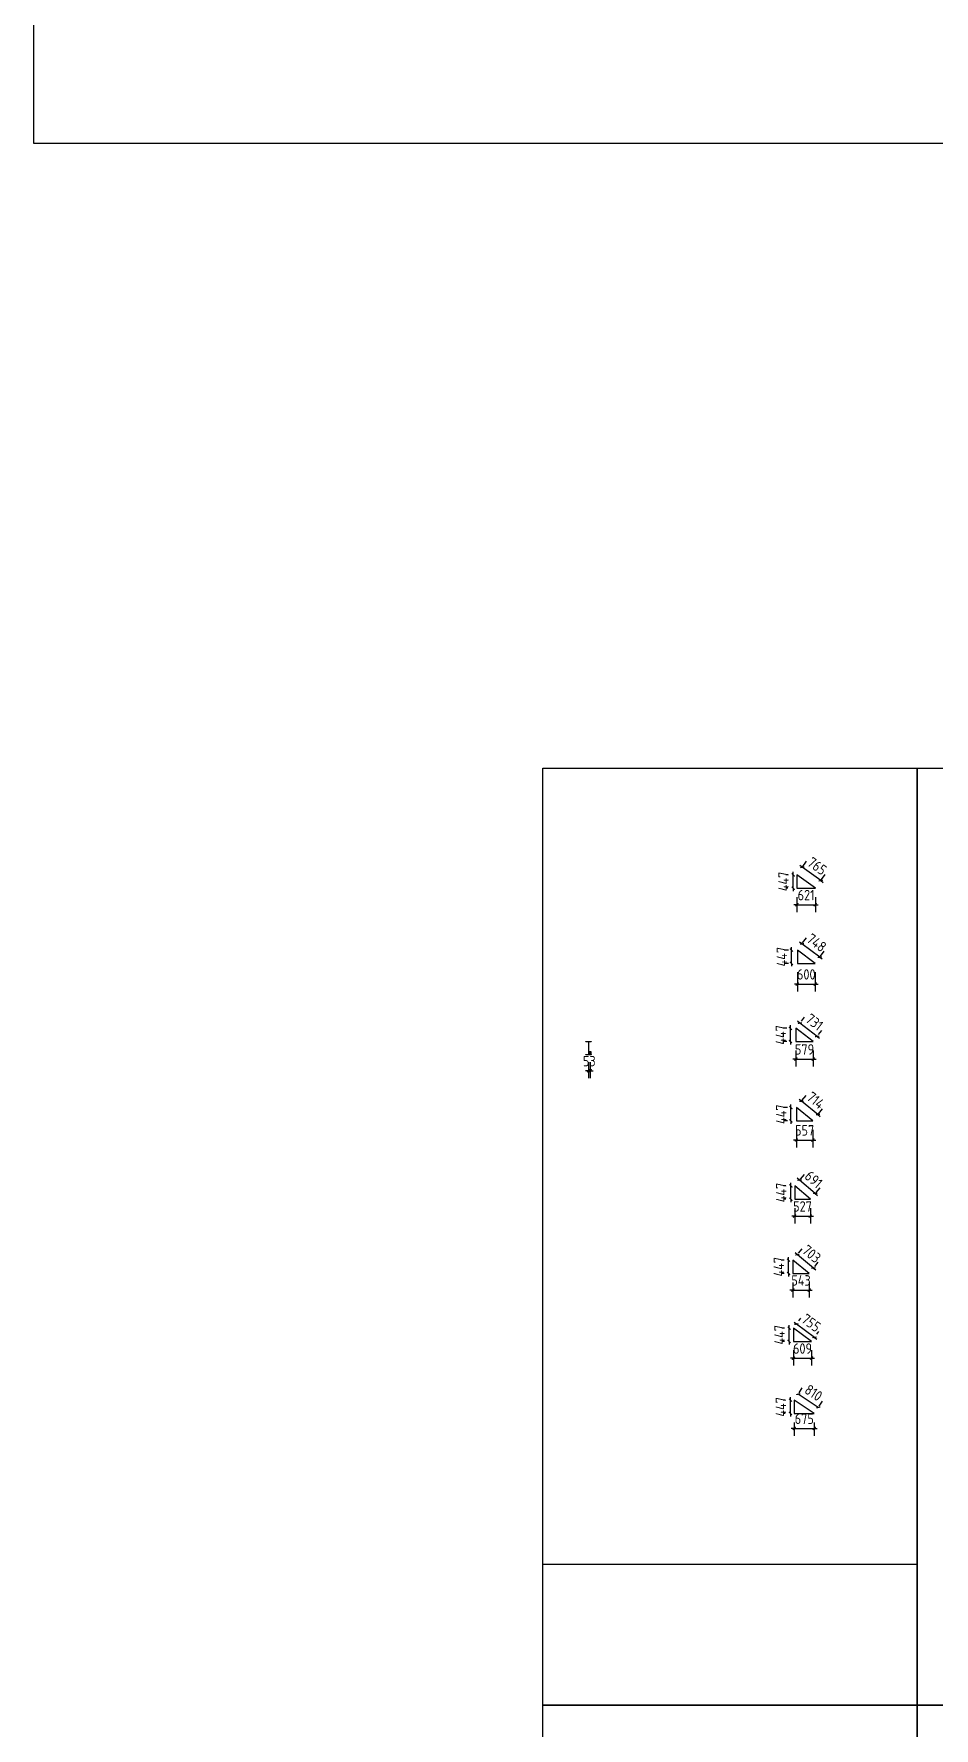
# Model space of a CAD drawing. Extents: x 102162 to 621267, y -39398 to 328893.
# Drawn here: x 146712 to 176987, y 54326 to 111284 of the extents above; entities that cross this region are included whole.
import ezdxf

# ---------------------------------------------------------------- set-up
doc = ezdxf.new("R2010")
doc.units = 0
doc.header["$LTSCALE"] = 1000
doc.header["$MEASUREMENT"] = 0
doc.styles.get("Standard").update_dxf_attribs({"font": 'gbenor.shx', "bigfont": 'gbcbig.shx'})
doc.dimstyles.get("Standard").update_dxf_attribs({"dimscale": 100, "dimtxt": 3.5, "dimasz": 1, "dimexe": 2.5, "dimexo": 3, "dimgap": 1.5, "dimtad": 1, "dimdec": 0, "dimzin": 0, "dimdsep": 46, "dimtxsty": 'Standard', "dimblk": 'ARCHTICK', "dimcen": 0.09, "dimadec": 0, "dimazin": 0, "dimtfac": 1, "dimtdec": 0, "dimtix": 1, "dimtmove": 2, "dimatfit": 3, "dimfxl": 1, "dimtolj": 1, "dimtzin": 0, "dimarcsym": 0})

# ---------------------------------------------------------------- blocks, each defined once
blk = doc.blocks.new('_ArchTick')
at = {"color": 0, "linetype": 'ByBlock', "const_width": 0.4}
blk.add_lwpolyline([(-0.5, -0.5), (0.5, 0.5)], dxfattribs=at)
blk = doc.blocks.new('*D10025')
at = {"color": 0, "lineweight": -2}
for p, q in [((172071, 83013), (171999, 83013)), ((172249, 83013), (172249, 83113)), ((172249, 82566), (172249, 83013)), ((172071, 82566), (171999, 82566)), ((172249, 82566), (172249, 82466))]:
    blk.add_line(p, q, dxfattribs=at)
at = {"layer": 'Defpoints', "color": 0}
for p in [(172249, 83013), (172371, 83013), (172371, 82566)]:
    blk.add_point(p, dxfattribs=at)
at = {"color": 0, "lineweight": -2, "xscale": 100, "yscale": 100, "zscale": 100}
for p, rotation in [((172249, 83013), 270), ((172249, 82566), 90)]:
    blk.add_blockref('_ArchTick', p, dxfattribs=dict(at, rotation=rotation))
at = {"color": 0, "insert": (171924, 82790), "char_height": 350, "attachment_point": 5, "rotation": 90}
blk.add_mtext('\\A1;447', dxfattribs=at)
blk = doc.blocks.new('*D10026')
at = {"color": 0, "lineweight": -2}
for p, q in [((172371, 82266), (172371, 81756)), ((172992, 82266), (172992, 81756)), ((172371, 82006), (172271, 82006)), ((172371, 82006), (172992, 82006)), ((172992, 82006), (173092, 82006))]:
    blk.add_line(p, q, dxfattribs=at)
at = {"layer": 'Defpoints', "color": 0}
for p in [(172371, 82566), (172992, 82566), (172992, 82006)]:
    blk.add_point(p, dxfattribs=at)
at = {"color": 0, "lineweight": -2, "xscale": 100, "yscale": 100, "zscale": 100}
blk.add_blockref('_ArchTick', (172371, 82006), dxfattribs=at)
at = {"color": 0, "lineweight": -2, "xscale": 100, "yscale": 100, "zscale": 100, "rotation": 180}
blk.add_blockref('_ArchTick', (172992, 82006), dxfattribs=at)
at = {"color": 0, "insert": (172682, 82331), "char_height": 350, "attachment_point": 5}
blk.add_mtext('\\A1;621', dxfattribs=at)
blk = doc.blocks.new('*D10027')
at = {"color": 0, "lineweight": -2}
for p, q in [((172553, 83266), (172472, 83324)), ((172546, 83257), (172699, 83469)), ((173174, 82819), (172553, 83266)), ((173167, 82810), (173320, 83022)), ((173174, 82819), (173255, 82760))]:
    blk.add_line(p, q, dxfattribs=at)
at = {"layer": 'Defpoints', "color": 0}
for p in [(172553, 83266), (172371, 83013), (172992, 82566)]:
    blk.add_point(p, dxfattribs=at)
at = {"color": 0, "lineweight": -2, "xscale": 100, "yscale": 100, "zscale": 100}
for p, rotation in [((172553, 83266), 324.2534050682315), ((173174, 82819), 144.2534050682314)]:
    blk.add_blockref('_ArchTick', p, dxfattribs=dict(at, rotation=rotation))
at = {"color": 0, "insert": (173053, 83306), "char_height": 350, "attachment_point": 5, "rotation": 324.2534}
blk.add_mtext('\\A1;765', dxfattribs=at)
blk = doc.blocks.new('*D10028')
at = {"color": 0, "lineweight": -2}
for p, q in [((172087, 80484), (171940, 80484)), ((172190, 80484), (172190, 80584)), ((172190, 80037), (172190, 80484)), ((172087, 80037), (171940, 80037)), ((172190, 80037), (172190, 79937))]:
    blk.add_line(p, q, dxfattribs=at)
at = {"layer": 'Defpoints', "color": 0}
for p in [(172190, 80484), (172387, 80484), (172387, 80037)]:
    blk.add_point(p, dxfattribs=at)
at = {"color": 0, "lineweight": -2, "xscale": 100, "yscale": 100, "zscale": 100}
for p, rotation in [((172190, 80484), 270), ((172190, 80037), 90)]:
    blk.add_blockref('_ArchTick', p, dxfattribs=dict(at, rotation=rotation))
at = {"color": 0, "insert": (171865, 80261), "char_height": 350, "attachment_point": 5, "rotation": 90}
blk.add_mtext('\\A1;447', dxfattribs=at)
blk = doc.blocks.new('*D10029')
at = {"color": 0, "lineweight": -2}
for p, q in [((172387, 79341), (172287, 79341)), ((172387, 79737), (172387, 79091)), ((172387, 79341), (172987, 79341)), ((172987, 79737), (172987, 79091)), ((172987, 79341), (173087, 79341))]:
    blk.add_line(p, q, dxfattribs=at)
at = {"layer": 'Defpoints', "color": 0}
for p in [(172387, 80037), (172987, 80037), (172987, 79341)]:
    blk.add_point(p, dxfattribs=at)
at = {"color": 0, "lineweight": -2, "xscale": 100, "yscale": 100, "zscale": 100}
blk.add_blockref('_ArchTick', (172387, 79341), dxfattribs=at)
at = {"color": 0, "lineweight": -2, "xscale": 100, "yscale": 100, "zscale": 100, "rotation": 180}
blk.add_blockref('_ArchTick', (172987, 79341), dxfattribs=at)
at = {"color": 0, "insert": (172687, 79666), "char_height": 350, "attachment_point": 5}
blk.add_mtext('\\A1;600', dxfattribs=at)
blk = doc.blocks.new('*D10030')
at = {"color": 0, "lineweight": -2}
for p, q in [((172566, 80725), (172691, 80893)), ((172542, 80692), (172461, 80752)), ((173142, 80245), (172542, 80692)), ((173166, 80278), (173291, 80446)), ((173142, 80245), (173222, 80185))]:
    blk.add_line(p, q, dxfattribs=at)
at = {"layer": 'Defpoints', "color": 0}
for p in [(172387, 80484), (172542, 80692), (172987, 80037)]:
    blk.add_point(p, dxfattribs=at)
at = {"color": 0, "lineweight": -2, "xscale": 100, "yscale": 100, "zscale": 100}
for p, rotation in [((172542, 80692), 323.3138893084545), ((173142, 80245), 143.3138893084545)]:
    blk.add_blockref('_ArchTick', p, dxfattribs=dict(at, rotation=rotation))
at = {"color": 0, "insert": (173036, 80729), "char_height": 350, "attachment_point": 5, "rotation": 323.3139}
blk.add_mtext('\\A1;748', dxfattribs=at)
blk = doc.blocks.new('*D10031')
at = {"color": 0, "lineweight": -2}
for p, q in [((172039, 77854), (171904, 77854)), ((172154, 77854), (172154, 77954)), ((172154, 77407), (172154, 77854)), ((172039, 77407), (171904, 77407)), ((172154, 77407), (172154, 77307))]:
    blk.add_line(p, q, dxfattribs=at)
at = {"layer": 'Defpoints', "color": 0}
for p in [(172154, 77854), (172339, 77854), (172339, 77407)]:
    blk.add_point(p, dxfattribs=at)
at = {"color": 0, "lineweight": -2, "xscale": 100, "yscale": 100, "zscale": 100}
for p, rotation in [((172154, 77854), 270), ((172154, 77407), 90)]:
    blk.add_blockref('_ArchTick', p, dxfattribs=dict(at, rotation=rotation))
at = {"color": 0, "insert": (171829, 77631), "char_height": 350, "attachment_point": 5, "rotation": 90}
blk.add_mtext('\\A1;447', dxfattribs=at)
blk = doc.blocks.new('*D10032')
at = {"color": 0, "lineweight": -2}
for p, q in [((172339, 77107), (172339, 76569)), ((172918, 77107), (172918, 76569)), ((172339, 76819), (172239, 76819)), ((172339, 76819), (172918, 76819)), ((172918, 76819), (173018, 76819))]:
    blk.add_line(p, q, dxfattribs=at)
at = {"layer": 'Defpoints', "color": 0}
for p in [(172339, 77407), (172918, 77407), (172918, 76819)]:
    blk.add_point(p, dxfattribs=at)
at = {"color": 0, "lineweight": -2, "xscale": 100, "yscale": 100, "zscale": 100}
blk.add_blockref('_ArchTick', (172339, 76819), dxfattribs=at)
at = {"color": 0, "lineweight": -2, "xscale": 100, "yscale": 100, "zscale": 100, "rotation": 180}
blk.add_blockref('_ArchTick', (172918, 76819), dxfattribs=at)
at = {"color": 0, "insert": (172629, 77144), "char_height": 350, "attachment_point": 5}
blk.add_mtext('\\A1;579', dxfattribs=at)
blk = doc.blocks.new('*D10033')
at = {"color": 0, "lineweight": -2}
for p, q in [((172474, 78028), (172394, 78089)), ((172522, 78092), (172626, 78226)), ((173053, 77581), (172474, 78028)), ((173053, 77581), (173132, 77520)), ((173101, 77645), (173205, 77779))]:
    blk.add_line(p, q, dxfattribs=at)
at = {"layer": 'Defpoints', "color": 0}
for p in [(172339, 77854), (172474, 78028), (172918, 77407)]:
    blk.add_point(p, dxfattribs=at)
at = {"color": 0, "lineweight": -2, "xscale": 100, "yscale": 100, "zscale": 100}
for p, rotation in [((172474, 78028), 322.331115386286), ((173053, 77581), 142.3311153862859)]:
    blk.add_blockref('_ArchTick', p, dxfattribs=dict(at, rotation=rotation))
at = {"color": 0, "insert": (172962, 78062), "char_height": 350, "attachment_point": 5, "rotation": 322.3311}
blk.add_mtext('\\A1;731', dxfattribs=at)
blk = doc.blocks.new('*D10034')
at = {"color": 0, "lineweight": -2}
for p, q in [((172054, 75188), (171920, 75188)), ((172170, 75188), (172170, 75288)), ((172170, 74741), (172170, 75188)), ((172054, 74741), (171920, 74741)), ((172170, 74741), (172170, 74641))]:
    blk.add_line(p, q, dxfattribs=at)
at = {"layer": 'Defpoints', "color": 0}
for p in [(172170, 75188), (172354, 75188), (172354, 74741)]:
    blk.add_point(p, dxfattribs=at)
at = {"color": 0, "lineweight": -2, "xscale": 100, "yscale": 100, "zscale": 100}
for p, rotation in [((172170, 75188), 270), ((172170, 74741), 90)]:
    blk.add_blockref('_ArchTick', p, dxfattribs=dict(at, rotation=rotation))
at = {"color": 0, "insert": (171845, 74965), "char_height": 350, "attachment_point": 5, "rotation": 90}
blk.add_mtext('\\A1;447', dxfattribs=at)
blk = doc.blocks.new('*D10035')
at = {"color": 0, "lineweight": -2}
for p, q in [((172354, 74097), (172254, 74097)), ((172354, 74441), (172354, 73847)), ((172354, 74097), (172911, 74097)), ((172911, 74441), (172911, 73847)), ((172911, 74097), (173011, 74097))]:
    blk.add_line(p, q, dxfattribs=at)
at = {"layer": 'Defpoints', "color": 0}
for p in [(172354, 74741), (172911, 74741), (172911, 74097)]:
    blk.add_point(p, dxfattribs=at)
at = {"color": 0, "lineweight": -2, "xscale": 100, "yscale": 100, "zscale": 100}
blk.add_blockref('_ArchTick', (172354, 74097), dxfattribs=at)
at = {"color": 0, "lineweight": -2, "xscale": 100, "yscale": 100, "zscale": 100, "rotation": 180}
blk.add_blockref('_ArchTick', (172911, 74097), dxfattribs=at)
at = {"color": 0, "insert": (172633, 74422), "char_height": 350, "attachment_point": 5}
blk.add_mtext('\\A1;557', dxfattribs=at)
blk = doc.blocks.new('*D10036')
at = {"color": 0, "lineweight": -2}
for p, q in [((172524, 75401), (172446, 75463)), ((173081, 74954), (172524, 75401)), ((172542, 75422), (172681, 75596)), ((173081, 74954), (173159, 74891)), ((173099, 74975), (173238, 75149))]:
    blk.add_line(p, q, dxfattribs=at)
at = {"layer": 'Defpoints', "color": 0}
for p in [(172354, 75188), (172524, 75401), (172911, 74741)]:
    blk.add_point(p, dxfattribs=at)
at = {"color": 0, "lineweight": -2, "xscale": 100, "yscale": 100, "zscale": 100}
for p, rotation in [((172524, 75401), 321.2524878002855), ((173081, 74954), 141.2524878002855)]:
    blk.add_blockref('_ArchTick', p, dxfattribs=dict(at, rotation=rotation))
at = {"color": 0, "insert": (173006, 75431), "char_height": 350, "attachment_point": 5, "rotation": 321.2525}
blk.add_mtext('\\A1;714', dxfattribs=at)
blk = doc.blocks.new('*D10037')
at = {"color": 0, "lineweight": -2}
for p, q in [((171998, 72555), (171920, 72555)), ((172170, 72555), (172170, 72655)), ((172170, 72108), (172170, 72555)), ((171998, 72108), (171920, 72108)), ((172170, 72108), (172170, 72008))]:
    blk.add_line(p, q, dxfattribs=at)
at = {"layer": 'Defpoints', "color": 0}
for p in [(172170, 72555), (172298, 72555), (172298, 72108)]:
    blk.add_point(p, dxfattribs=at)
at = {"color": 0, "lineweight": -2, "xscale": 100, "yscale": 100, "zscale": 100}
for p, rotation in [((172170, 72555), 270), ((172170, 72108), 90)]:
    blk.add_blockref('_ArchTick', p, dxfattribs=dict(at, rotation=rotation))
at = {"color": 0, "insert": (171845, 72332), "char_height": 350, "attachment_point": 5, "rotation": 90}
blk.add_mtext('\\A1;447', dxfattribs=at)
blk = doc.blocks.new('*D10038')
at = {"color": 0, "lineweight": -2}
for p, q in [((172298, 71808), (172298, 71291)), ((172825, 71808), (172825, 71291)), ((172298, 71541), (172198, 71541)), ((172298, 71541), (172825, 71541)), ((172825, 71541), (172925, 71541))]:
    blk.add_line(p, q, dxfattribs=at)
at = {"layer": 'Defpoints', "color": 0}
for p in [(172298, 72108), (172825, 72108), (172825, 71541)]:
    blk.add_point(p, dxfattribs=at)
at = {"color": 0, "lineweight": -2, "xscale": 100, "yscale": 100, "zscale": 100}
blk.add_blockref('_ArchTick', (172298, 71541), dxfattribs=at)
at = {"color": 0, "lineweight": -2, "xscale": 100, "yscale": 100, "zscale": 100, "rotation": 180}
blk.add_blockref('_ArchTick', (172825, 71541), dxfattribs=at)
at = {"color": 0, "insert": (172561, 71866), "char_height": 350, "attachment_point": 5}
blk.add_mtext('\\A1;527', dxfattribs=at)
blk = doc.blocks.new('*D10039')
at = {"color": 0, "lineweight": -2}
for p, q in [((172492, 72784), (172624, 72939)), ((172462, 72749), (172386, 72814)), ((172989, 72302), (172462, 72749)), ((173019, 72337), (173151, 72492)), ((172989, 72302), (173065, 72237))]:
    blk.add_line(p, q, dxfattribs=at)
at = {"layer": 'Defpoints', "color": 0}
for p in [(172298, 72555), (172462, 72749), (172825, 72108)]:
    blk.add_point(p, dxfattribs=at)
at = {"color": 0, "lineweight": -2, "xscale": 100, "yscale": 100, "zscale": 100}
for p, rotation in [((172462, 72749), 319.6954788308725), ((172989, 72302), 139.6954788308725)]:
    blk.add_blockref('_ArchTick', p, dxfattribs=dict(at, rotation=rotation))
at = {"color": 0, "insert": (172936, 72773), "char_height": 350, "attachment_point": 5, "rotation": 319.6955}
blk.add_mtext('\\A1;691', dxfattribs=at)
blk = doc.blocks.new('*D10040')
at = {"color": 0, "lineweight": -2}
for p, q in [((171940, 70060), (171842, 70060)), ((172092, 70060), (172092, 70160)), ((172092, 69613), (172092, 70060)), ((171940, 69613), (171842, 69613)), ((172092, 69613), (172092, 69513))]:
    blk.add_line(p, q, dxfattribs=at)
at = {"layer": 'Defpoints', "color": 0}
for p in [(172092, 70060), (172240, 70060), (172240, 69613)]:
    blk.add_point(p, dxfattribs=at)
at = {"color": 0, "lineweight": -2, "xscale": 100, "yscale": 100, "zscale": 100}
for p, rotation in [((172092, 70060), 270), ((172092, 69613), 90)]:
    blk.add_blockref('_ArchTick', p, dxfattribs=dict(at, rotation=rotation))
at = {"color": 0, "insert": (171767, 69837), "char_height": 350, "attachment_point": 5, "rotation": 90}
blk.add_mtext('\\A1;447', dxfattribs=at)
blk = doc.blocks.new('*D10041')
at = {"color": 0, "lineweight": -2}
for p, q in [((172240, 69053), (172140, 69053)), ((172240, 69313), (172240, 68803)), ((172240, 69053), (172783, 69053)), ((172783, 69313), (172783, 68803)), ((172783, 69053), (172883, 69053))]:
    blk.add_line(p, q, dxfattribs=at)
at = {"layer": 'Defpoints', "color": 0}
for p in [(172240, 69613), (172783, 69613), (172783, 69053)]:
    blk.add_point(p, dxfattribs=at)
at = {"color": 0, "lineweight": -2, "xscale": 100, "yscale": 100, "zscale": 100}
blk.add_blockref('_ArchTick', (172240, 69053), dxfattribs=at)
at = {"color": 0, "lineweight": -2, "xscale": 100, "yscale": 100, "zscale": 100, "rotation": 180}
blk.add_blockref('_ArchTick', (172783, 69053), dxfattribs=at)
at = {"color": 0, "insert": (172511, 69378), "char_height": 350, "attachment_point": 5}
blk.add_mtext('\\A1;543', dxfattribs=at)
blk = doc.blocks.new('*D10042')
at = {"color": 0, "lineweight": -2}
for p, q in [((172388, 70240), (172311, 70304)), ((172931, 69793), (172388, 70240)), ((172430, 70292), (172547, 70434)), ((172931, 69793), (173008, 69730)), ((172973, 69845), (173090, 69987))]:
    blk.add_line(p, q, dxfattribs=at)
at = {"layer": 'Defpoints', "color": 0}
for p in [(172240, 70060), (172388, 70240), (172783, 69613)]:
    blk.add_point(p, dxfattribs=at)
at = {"color": 0, "lineweight": -2, "xscale": 100, "yscale": 100, "zscale": 100}
for p, rotation in [((172388, 70240), 320.5386375327905), ((172931, 69793), 140.5386375327905)]:
    blk.add_blockref('_ArchTick', p, dxfattribs=dict(at, rotation=rotation))
at = {"color": 0, "insert": (172866, 70268), "char_height": 350, "attachment_point": 5, "rotation": 320.5386}
blk.add_mtext('\\A1;703', dxfattribs=at)
blk = doc.blocks.new('*D10043')
at = {"color": 0, "lineweight": -2}
for p, q in [((172114, 67774), (172114, 67874)), ((171957, 67774), (171864, 67774)), ((171957, 67327), (171864, 67327)), ((172114, 67327), (172114, 67774)), ((172114, 67327), (172114, 67227))]:
    blk.add_line(p, q, dxfattribs=at)
at = {"layer": 'Defpoints', "color": 0}
for p in [(172114, 67774), (172257, 67774), (172257, 67327)]:
    blk.add_point(p, dxfattribs=at)
at = {"color": 0, "lineweight": -2, "xscale": 100, "yscale": 100, "zscale": 100}
for p, rotation in [((172114, 67774), 270), ((172114, 67327), 90)]:
    blk.add_blockref('_ArchTick', p, dxfattribs=dict(at, rotation=rotation))
at = {"color": 0, "insert": (171789, 67550), "char_height": 350, "attachment_point": 5, "rotation": 90}
blk.add_mtext('\\A1;447', dxfattribs=at)
blk = doc.blocks.new('*D10044')
at = {"color": 0, "lineweight": -2}
for p, q in [((172257, 66762), (172157, 66762)), ((172257, 67027), (172257, 66512)), ((172257, 66762), (172866, 66762)), ((172866, 67027), (172866, 66512)), ((172866, 66762), (172966, 66762))]:
    blk.add_line(p, q, dxfattribs=at)
at = {"layer": 'Defpoints', "color": 0}
for p in [(172257, 67327), (172866, 67327), (172866, 66762)]:
    blk.add_point(p, dxfattribs=at)
at = {"color": 0, "lineweight": -2, "xscale": 100, "yscale": 100, "zscale": 100}
blk.add_blockref('_ArchTick', (172257, 66762), dxfattribs=at)
at = {"color": 0, "lineweight": -2, "xscale": 100, "yscale": 100, "zscale": 100, "rotation": 180}
blk.add_blockref('_ArchTick', (172866, 66762), dxfattribs=at)
at = {"color": 0, "insert": (172561, 67087), "char_height": 350, "attachment_point": 5}
blk.add_mtext('\\A1;609', dxfattribs=at)
blk = doc.blocks.new('*D10045')
at = {"color": 0, "lineweight": -2}
for p, q in [((172356, 67909), (172275, 67968)), ((172965, 67462), (172356, 67909)), ((172434, 68016), (172504, 68111)), ((172965, 67462), (173046, 67403)), ((173043, 67569), (173113, 67664))]:
    blk.add_line(p, q, dxfattribs=at)
at = {"layer": 'Defpoints', "color": 0}
for p in [(172356, 67909), (172257, 67774), (172866, 67327)]:
    blk.add_point(p, dxfattribs=at)
at = {"color": 0, "lineweight": -2, "xscale": 100, "yscale": 100, "zscale": 100}
for p, rotation in [((172356, 67909), 323.7216977979817), ((172965, 67462), 143.7216977979817)]:
    blk.add_blockref('_ArchTick', p, dxfattribs=dict(at, rotation=rotation))
at = {"color": 0, "insert": (172853, 67948), "char_height": 350, "attachment_point": 5, "rotation": 323.7217}
blk.add_mtext('\\A1;755', dxfattribs=at)
blk = doc.blocks.new('*D10046')
at = {"color": 0, "lineweight": -2}
for p, q in [((171982, 65351), (171906, 65351)), ((172156, 65351), (172156, 65451)), ((172156, 64904), (172156, 65351)), ((171982, 64904), (171906, 64904)), ((172156, 64904), (172156, 64804))]:
    blk.add_line(p, q, dxfattribs=at)
at = {"layer": 'Defpoints', "color": 0}
for p in [(172156, 65351), (172282, 65351), (172282, 64904)]:
    blk.add_point(p, dxfattribs=at)
at = {"color": 0, "lineweight": -2, "xscale": 100, "yscale": 100, "zscale": 100}
for p, rotation in [((172156, 65351), 270), ((172156, 64904), 90)]:
    blk.add_blockref('_ArchTick', p, dxfattribs=dict(at, rotation=rotation))
at = {"color": 0, "insert": (171831, 65127), "char_height": 350, "attachment_point": 5, "rotation": 90}
blk.add_mtext('\\A1;447', dxfattribs=at)
blk = doc.blocks.new('*D10047')
at = {"color": 0, "lineweight": -2}
for p, q in [((172282, 64401), (172182, 64401)), ((172282, 64604), (172282, 64151)), ((172282, 64401), (172957, 64401)), ((172957, 64604), (172957, 64151)), ((172957, 64401), (173057, 64401))]:
    blk.add_line(p, q, dxfattribs=at)
at = {"layer": 'Defpoints', "color": 0}
for p in [(172282, 64904), (172957, 64904), (172957, 64401)]:
    blk.add_point(p, dxfattribs=at)
at = {"color": 0, "lineweight": -2, "xscale": 100, "yscale": 100, "zscale": 100}
blk.add_blockref('_ArchTick', (172282, 64401), dxfattribs=at)
at = {"color": 0, "lineweight": -2, "xscale": 100, "yscale": 100, "zscale": 100, "rotation": 180}
blk.add_blockref('_ArchTick', (172957, 64401), dxfattribs=at)
at = {"color": 0, "insert": (172620, 64726), "char_height": 350, "attachment_point": 5}
blk.add_mtext('\\A1;675', dxfattribs=at)
blk = doc.blocks.new('*D10048')
at = {"color": 0, "lineweight": -2}
for p, q in [((173091, 65106), (172416, 65553)), ((172448, 65601), (172554, 65761)), ((173123, 65154), (173229, 65314))]:
    blk.add_line(p, q, dxfattribs=at)
at = {"layer": 'Defpoints', "color": 0}
for p in [(172416, 65553), (172282, 65351), (172957, 64904)]:
    blk.add_point(p, dxfattribs=at)
at = {"color": 0, "lineweight": -2, "xscale": 100, "yscale": 100, "zscale": 100}
for p, rotation in [((172416, 65553), 146.4865889939224), ((173091, 65106), 326.4865889939224)]:
    blk.add_blockref('_ArchTick', p, dxfattribs=dict(at, rotation=rotation))
at = {"color": 0, "insert": (172933, 65600), "char_height": 350, "attachment_point": 5, "rotation": 326.4866}
blk.add_mtext('\\A1;810', dxfattribs=at)
blk = doc.blocks.new('*D10049')
at = {"color": 0, "lineweight": -2}
for p, q in [((165365, 76426), (165265, 76426)), ((165365, 76719), (165365, 76176)), ((165418, 76426), (165365, 76426)), ((165418, 76719), (165418, 76176)), ((165418, 76426), (165518, 76426))]:
    blk.add_line(p, q, dxfattribs=at)
at = {"layer": 'Defpoints', "color": 0}
for p in [(165365, 77019), (165418, 77019), (165365, 76426)]:
    blk.add_point(p, dxfattribs=at)
at = {"color": 0, "lineweight": -2, "xscale": 100, "yscale": 100, "zscale": 100}
blk.add_blockref('_ArchTick', (165365, 76426), dxfattribs=at)
at = {"color": 0, "lineweight": -2, "xscale": 100, "yscale": 100, "zscale": 100, "rotation": 180}
blk.add_blockref('_ArchTick', (165418, 76426), dxfattribs=at)
at = {"color": 0, "insert": (165391, 76751), "char_height": 350, "attachment_point": 5}
blk.add_mtext('\\A1;53', dxfattribs=at)

msp = doc.modelspace()

# ---------------------------------------------------------------- linework, layer by layer
for p, q in [((172371.1, 83013.2), (172371.1, 82566.2)), ((172992.1, 82566.2), (172371.1, 83013.2)), ((172371.1, 82566.2), (172992.1, 82566.2)), ((172387, 80484.4), (172387, 80037.4)), ((172987, 80037.4), (172387, 80484.4)), ((172387, 80037.4), (172987, 80037.4)), ((172339.1, 77854.1), (172339.1, 77407.1)), ((172918.1, 77407.1), (172339.1, 77854.1)), ((165274.7, 77411.4), (165454.7, 77411.4)), ((165274.7, 77403.4), (165274.7, 77411.4)), ((165454.7, 77403.4), (165274.7, 77403.4)), ((165274.7, 76961.4), (165274.7, 76969.4)), ((165274.7, 76969.4), (165454.7, 76969.4)), ((165364.7, 76961.4), (165274.7, 76961.4)), ((165361.7, 77403.4), (165361.7, 76969.4)), ((165454.7, 76961.4), (165364.7, 76961.4)), ((165367.7, 77403.4), (165367.7, 76969.4)), ((165457.7, 77059.4), (165367.7, 77059.4)), ((165367.7, 77019.4), (165457.7, 77019.4)), ((165367.7, 76969.4), (165457.7, 76969.4)), ((165417.7, 76969.4), (165417.7, 77059.4)), ((165454.7, 77411.4), (165454.7, 77403.4)), ((165454.7, 76969.4), (165454.7, 76961.4)), ((165457.7, 76969.4), (165457.7, 77059.4)), ((172339.1, 77407.1), (172918.1, 77407.1)), ((172354.2, 75188.5), (172354.2, 74741.5)), ((172911.2, 74741.5), (172354.2, 75188.5)), ((172354.2, 74741.5), (172911.2, 74741.5)), ((172297.8, 72555.3), (172297.8, 72108.3)), ((172824.8, 72108.3), (172297.8, 72555.3)), ((172297.8, 72108.3), (172824.8, 72108.3)), ((172239.7, 70060.2), (172239.7, 69613.2)), ((172782.7, 69613.2), (172239.7, 70060.2)), ((172239.7, 69613.2), (172782.7, 69613.2)), ((172256.8, 67774), (172256.8, 67327)), ((172865.8, 67327), (172256.8, 67774)), ((172256.8, 67327), (172865.8, 67327)), ((172282.2, 65350.5), (172282.2, 64903.5)), ((172957.2, 64903.5), (172282.2, 65350.5)), ((172282.2, 64903.5), (172957.2, 64903.5))]:
    msp.add_line(p, q)
at = {"color": 1}
msp.add_line((165364.7, 77411.4), (165364.7, 76961.4), dxfattribs=at)
for points in [[(146711.7, 160101.7), (220961.7, 160101.7), (220961.7, 107601.7), (146711.7, 107601.7)], [(176411.7, 55101.7), (163826.9, 55101.7), (163826.9, 86601.7), (176411.7, 86601.7)], [(176411.7, 86601.7), (220961.7, 86601.7), (220961.7, 55101.7), (176411.7, 55101.7)], [(163826.9, 59835), (176411.7, 59835), (176411.7, 55101.7), (163826.9, 55101.7)], [(163826.9, 55101.7), (176411.7, 55101.7), (176411.7, 28335), (163826.9, 28335)], [(176411.7, 55101.7), (220961.7, 55101.7), (220961.7, 23601.7), (176411.7, 23601.7)]]:
    msp.add_lwpolyline(points, close=True)

# ---------------------------------------------------------------- dimensions: what is measured, and where the dimension line sits
for p1, p2, distance, picture, middle in [((172371.1, 82566.2), (172371.1, 83013.2), 121.9, '*D10025', (171924.3, 82789.7)), ((172992.1, 82566.2), (172371.1, 83013.2), -311.3, '*D10027', (173053.3, 83306.1)), ((172371.1, 82566.2), (172992.1, 82566.2), -560.2, '*D10026', (172681.6, 82331)), ((172987, 80037.4), (172387, 80484.4), -259, '*D10030', (173035.8, 80729.2)), ((172387, 80037.4), (172387, 80484.4), 197.2, '*D10028', (171864.8, 80260.9)), ((172387, 80037.4), (172987, 80037.4), -696.4, '*D10029', (172687, 79666.1)), ((172918.1, 77407.1), (172339.1, 77854.1), -220.1, '*D10033', (172961.7, 78062.1)), ((172339.1, 77407.1), (172339.1, 77854.1), 185.4, '*D10031', (171828.7, 77630.6)), ((172339.1, 77407.1), (172918.1, 77407.1), -588.2, '*D10032', (172628.6, 77144)), ((172911.2, 74741.5), (172354.2, 75188.5), -272, '*D10036', (173006.3, 75430.6)), ((172354.2, 74741.5), (172354.2, 75188.5), 183.8, '*D10034', (171845.3, 74965)), ((172354.2, 74741.5), (172911.2, 74741.5), -644.7, '*D10035', (172632.7, 74421.7)), ((172824.8, 72108.3), (172297.8, 72555.3), -253.7, '*D10039', (172935.6, 72773.2)), ((172297.8, 72108.3), (172297.8, 72555.3), 127.7, '*D10037', (171845.1, 72331.8)), ((172297.8, 72108.3), (172824.8, 72108.3), -567.1, '*D10038', (172561.3, 71866.3)), ((172782.7, 69613.2), (172239.7, 70060.2), -233.5, '*D10042', (172866.1, 70267.9)), ((172239.7, 69613.2), (172239.7, 70060.2), 148.1, '*D10040', (171766.6, 69836.7)), ((172239.7, 69613.2), (172782.7, 69613.2), -560.4, '*D10041', (172511.2, 69377.8)), ((172865.8, 67327), (172256.8, 67774), -167.8, '*D10045', (172852.9, 67947.8)), ((172256.8, 67327), (172256.8, 67774), 142.4, '*D10043', (171789.4, 67550.5)), ((172256.8, 67327), (172865.8, 67327), -565.3, '*D10044', (172561.3, 67086.7)), ((172282.2, 64903.5), (172282.2, 65350.5), 126.3, '*D10046', (171830.9, 65127)), ((172957.2, 64903.5), (172282.2, 65350.5), -242.9, '*D10048', (172933.3, 65600.5)), ((172282.2, 64903.5), (172957.2, 64903.5), -502.5, '*D10047', (172619.7, 64726))]:
    dim = msp.add_aligned_dim(p1=p1, p2=p2, distance=distance, dimstyle='Standard')
    dim.commit()
    dim.dimension.update_dxf_attribs({"geometry": picture, "text_midpoint": middle})
dim = msp.add_linear_dim(base=(165364.7, 76426), p1=(165417.7, 77019.4), p2=(165364.7, 77019.4), dimstyle='Standard')
dim.commit()
dim.dimension.update_dxf_attribs({"geometry": '*D10049', "text_midpoint": (165391.2, 76751)})

doc.saveas('drawing.dxf')
